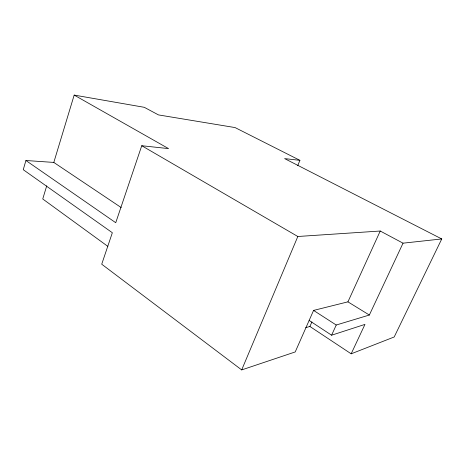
<?xml version="1.0" encoding="UTF-8"?>
<svg xmlns="http://www.w3.org/2000/svg" width="465" height="465" viewBox="0 0 465 465"><rect width="100%" height="100%" fill="white"/><g stroke="black" fill="none" stroke-linecap="round" stroke-linejoin="round"><path stroke-width="0.7" d="M121.191 207.559L53.806 162.425L25.918 160.512L23.25 169.696L112.35 232.733L101.719 264.201L241.69 369.913L295.211 351.947L313.573 310.417L347.93 301.849L369.35 315.032L403.033 243.172L441.75 238.952L394.198 336.98L351.168 353.813L309.899 326.471L305.708 327.668M46.733 185.802L42.745 198.985L107.857 246.38M53.806 162.425L74.179 95.087L144.272 107.31L158.478 114.913L235.063 127.573L299.908 160.338L297.716 165.709M74.179 95.087L168.539 148.608L141.749 145.725L115.739 222.712L25.918 160.512M241.69 369.913L297.821 236.493L380.242 231.024L403.033 243.172M309.899 326.471L311.922 321.914M309.138 320.449L331.597 335.207L336.236 325.023L369.35 315.032M347.93 301.849L380.242 231.024M351.168 353.813L364.961 324.396L331.597 335.207M299.908 160.338L284.621 158.606L441.75 238.952M141.749 145.725L297.821 236.493M313.573 310.417L336.236 325.023"/></g></svg>
